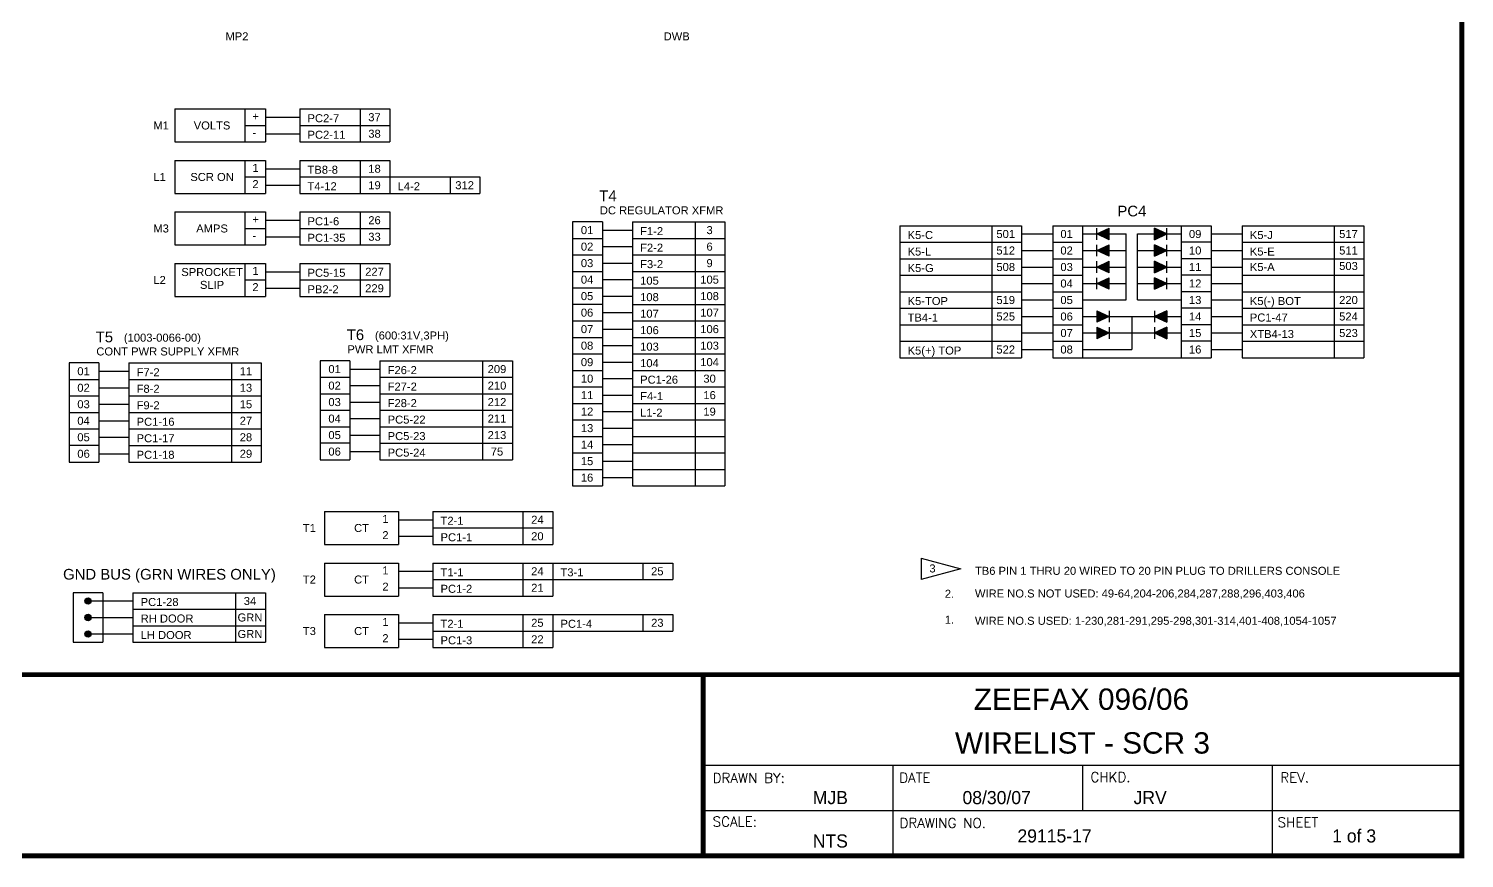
# Model space of a CAD drawing. Extents: x 1.4 to 18.1, y -1.6 to 8.8.
# Drawn here: x 9.65 to 18.06, y -1.65 to 3.21 of the extents above; entities that cross this region are included whole.
import ezdxf
from ezdxf.enums import TextEntityAlignment as Align

# ---------------------------------------------------------------- set-up
doc = ezdxf.new("R2010")
doc.units = 0
doc.header["$MEASUREMENT"] = 0
doc.layers.get('0').update_dxf_attribs({"linetype": 'CONTINUOUS'})
doc.layers.add('DRAWING', color=7, linetype='CONTINUOUS')
doc.styles.add('A1', font='A1.shx')
doc.styles.add('ROMAND', font='ROMAND.shx')
doc.styles.get("Standard").update_dxf_attribs({"font": 'ARIAL.TTF'})

# ---------------------------------------------------------------- blocks, each defined once
blk = doc.blocks.new('DOT')
h = blk.add_hatch(color=256)
edge = h.paths.add_edge_path()
edge.add_arc((0, 0), 0.0249, 0, 360)
blk.add_circle((0, 0), 0.0249)
blk = doc.blocks.new('DIODE')
blk.add_hatch(color=256).paths.add_polyline_path([(0.0721, 0), (0, 0.0333), (0, -0.0333)])
for p, q in [((0, 0.0333), (0.0721, 0)), ((0, 0.0333), (0, -0.0333)), ((0.0721, 0), (0, -0.0333)), ((0.0721, 0.0333), (0.0721, -0.0333))]:
    blk.add_line(p, q)

msp = doc.modelspace()

# ---------------------------------------------------------------- linework, layer by layer
at = {"color": 7}
for p, q in [((13.6006, -1.1019), (18.0458, -1.1019)), ((14.7119, -1.1019), (14.7119, -1.6321)), ((15.8232, -1.1019), (15.8232, -1.367)), ((16.9345, -1.1019), (16.9345, -1.6321)), ((13.6006, -1.367), (18.0458, -1.367))]:
    msp.add_line(p, q, dxfattribs=at)
at = {"color": 7, "const_width": 0.0288}
msp.add_lwpolyline([(18.0458, -1.6321), (18.0458, 8.7631), (1.4135, 8.7631), (1.4135, -1.6321)], close=True, dxfattribs=at)
for points in [[(1.4135, -0.5717), (18.0458, -0.5717)], [(13.6006, -1.6321), (13.6006, -0.5717)]]:
    msp.add_lwpolyline(points, dxfattribs=at)
at = {"layer": 'DRAWING', "color": 7}
for p, q in [((10.5071, 2.7395), (11.0377, 2.7395)), ((10.5071, 2.7395), (10.5071, 2.5463)), ((10.9162, 2.7395), (10.9162, 2.5463)), ((11.0377, 2.7395), (11.0377, 2.5463)), ((11.2383, 2.7395), (11.7661, 2.7395)), ((11.2383, 2.7395), (11.2383, 2.5463)), ((11.5913, 2.7395), (11.5913, 2.5463)), ((11.7661, 2.7395), (11.7661, 2.5463)), ((10.9162, 2.6429), (11.0377, 2.6429)), ((11.0377, 2.6912), (11.2383, 2.6912)), ((11.2383, 2.6429), (11.7661, 2.6429)), ((10.5071, 2.5463), (11.0377, 2.5463)), ((11.0377, 2.5946), (11.2383, 2.5946)), ((11.2383, 2.5463), (11.7661, 2.5463)), ((10.5071, 2.438), (10.5071, 2.2448)), ((10.5071, 2.438), (11.0377, 2.438)), ((10.9162, 2.438), (10.9162, 2.2448)), ((11.0377, 2.438), (11.0377, 2.2448)), ((11.0377, 2.3897), (11.2383, 2.3897)), ((11.2383, 2.438), (11.2383, 2.2448)), ((11.2383, 2.438), (11.7661, 2.438)), ((11.5913, 2.438), (11.5913, 2.2448)), ((11.7661, 2.438), (11.7661, 2.2448)), ((10.9162, 2.3414), (11.0377, 2.3414)), ((11.0377, 2.2931), (11.2383, 2.2931)), ((11.2383, 2.3414), (12.2939, 2.3414)), ((12.1191, 2.3414), (12.1191, 2.2448)), ((12.2939, 2.3414), (12.2939, 2.2448)), ((10.5071, 2.2448), (11.0377, 2.2448)), ((11.2383, 2.2448), (12.2939, 2.2448)), ((10.5071, 2.1365), (11.0377, 2.1365)), ((10.5071, 2.1365), (10.5071, 1.9433)), ((10.9162, 2.1365), (10.9162, 1.9433)), ((11.0377, 2.1365), (11.0377, 1.9433)), ((11.2383, 2.1365), (11.7661, 2.1365)), ((11.2383, 2.1365), (11.2383, 1.9433)), ((11.5913, 2.1365), (11.5913, 1.9433)), ((11.7661, 2.1365), (11.7661, 1.9433)), ((10.9162, 2.0399), (11.0377, 2.0399)), ((11.0377, 2.0882), (11.2383, 2.0882)), ((11.2383, 2.0399), (11.7661, 2.0399)), ((12.8366, 2.0786), (12.8366, 0.5333)), ((13.0114, 2.0786), (12.8366, 2.0786)), ((13.0114, 2.0786), (13.0114, 0.5333)), ((13.0114, 2.0303), (13.1869, 2.0303)), ((13.1869, 2.0786), (13.1869, 0.5333)), ((13.1869, 2.0786), (13.7291, 2.0786)), ((13.5542, 2.0786), (13.5542, 0.5333)), ((13.7291, 2.0786), (13.7291, 0.5333)), ((14.7538, 2.0559), (14.7538, 1.2832)), ((14.7538, 2.0559), (15.4671, 2.0559)), ((15.2922, 2.0559), (15.2922, 1.2832)), ((15.4671, 2.0559), (15.4671, 1.2832)), ((15.6489, 2.0559), (15.6489, 1.2832)), ((15.6489, 2.0559), (16.5769, 2.0559)), ((15.8237, 2.0559), (15.8237, 1.2832)), ((16.4021, 2.0559), (16.4021, 1.2832)), ((16.5769, 2.0559), (16.5769, 1.2832)), ((16.7587, 2.0559), (16.7587, 1.2832)), ((16.7587, 2.0559), (17.472, 2.0559)), ((17.2972, 2.0559), (17.2972, 1.2832)), ((17.472, 2.0559), (17.472, 1.2832)), ((10.5071, 1.9433), (11.0377, 1.9433)), ((11.0377, 1.9916), (11.2383, 1.9916)), ((11.2383, 1.9433), (11.7661, 1.9433)), ((12.8366, 1.982), (13.0114, 1.982)), ((13.1869, 1.982), (13.7291, 1.982)), ((14.7538, 1.9593), (15.4671, 1.9593)), ((15.4671, 2.0076), (15.6489, 2.0076)), ((15.6489, 1.9593), (15.8237, 1.9593)), ((15.8237, 2.0076), (16.0797, 2.0076)), ((16.0797, 1.6213), (16.0797, 2.0076)), ((16.1461, 1.6213), (16.1461, 2.0076)), ((16.1461, 2.0076), (16.4021, 2.0076)), ((16.5769, 1.9593), (16.4021, 1.9593)), ((16.5769, 2.0076), (16.7587, 2.0076)), ((16.7587, 1.9593), (17.472, 1.9593)), ((12.8366, 1.8854), (13.0114, 1.8854)), ((13.0114, 1.9337), (13.1869, 1.9337)), ((13.1869, 1.8854), (13.7291, 1.8854)), ((14.7538, 1.8627), (15.4671, 1.8627)), ((15.4671, 1.911), (15.6489, 1.911)), ((15.6489, 1.8627), (15.8237, 1.8627)), ((15.8237, 1.911), (16.0797, 1.911)), ((16.1461, 1.911), (16.4021, 1.911)), ((16.5769, 1.8627), (16.4021, 1.8627)), ((16.5769, 1.911), (16.7587, 1.911)), ((16.7587, 1.8627), (17.472, 1.8627)), ((10.5071, 1.8349), (11.0377, 1.8349)), ((10.5071, 1.8349), (10.5071, 1.6418)), ((10.9162, 1.8349), (10.9162, 1.6418)), ((11.0377, 1.8349), (11.0377, 1.6418)), ((11.0377, 1.7866), (11.2383, 1.7866)), ((11.2383, 1.8349), (11.7661, 1.8349)), ((11.2383, 1.8349), (11.2383, 1.6418)), ((11.5913, 1.8349), (11.5913, 1.6418)), ((11.7661, 1.8349), (11.7661, 1.6418)), ((12.8366, 1.7888), (13.0114, 1.7888)), ((13.0114, 1.8371), (13.1869, 1.8371)), ((13.1869, 1.7888), (13.7291, 1.7888)), ((14.7538, 1.7661), (15.4671, 1.7661)), ((15.4671, 1.8144), (15.6489, 1.8144)), ((15.6489, 1.7661), (15.8237, 1.7661)), ((15.8237, 1.8144), (16.0797, 1.8144)), ((16.1461, 1.8144), (16.4021, 1.8144)), ((16.5769, 1.7661), (16.4021, 1.7661)), ((16.5769, 1.8144), (16.7587, 1.8144)), ((16.7587, 1.7661), (17.472, 1.7661)), ((10.9162, 1.7384), (11.0377, 1.7384)), ((11.0377, 1.6901), (11.2383, 1.6901)), ((11.2383, 1.7384), (11.7661, 1.7384)), ((12.8366, 1.6922), (13.0114, 1.6922)), ((13.0114, 1.7405), (13.1869, 1.7405)), ((13.1869, 1.6922), (13.7291, 1.6922)), ((15.4671, 1.7179), (15.6489, 1.7179)), ((15.8237, 1.7179), (16.0797, 1.7179)), ((16.1461, 1.7179), (16.4021, 1.7179)), ((16.5769, 1.7179), (16.7587, 1.7179)), ((10.5071, 1.6418), (11.0377, 1.6418)), ((11.2383, 1.6418), (11.7661, 1.6418)), ((13.0114, 1.644), (13.1869, 1.644)), ((14.7538, 1.6696), (15.4671, 1.6696)), ((15.4671, 1.6213), (15.6489, 1.6213)), ((15.6489, 1.6696), (15.8237, 1.6696)), ((15.8237, 1.6213), (16.0797, 1.6213)), ((16.1461, 1.6213), (16.4021, 1.6213)), ((16.5769, 1.6696), (16.4021, 1.6696)), ((16.5769, 1.6213), (16.7587, 1.6213)), ((16.7587, 1.6696), (17.472, 1.6696)), ((13.0114, 1.5957), (12.8366, 1.5957)), ((13.0114, 1.5474), (13.1869, 1.5474)), ((13.1869, 1.5957), (13.7291, 1.5957)), ((14.7538, 1.573), (15.4671, 1.573)), ((15.4671, 1.5247), (15.6489, 1.5247)), ((15.6489, 1.573), (15.8237, 1.573)), ((15.8237, 1.5247), (16.4021, 1.5247)), ((16.1129, 1.5247), (16.1129, 1.3315)), ((16.5769, 1.573), (16.4021, 1.573)), ((16.5769, 1.5247), (16.7587, 1.5247)), ((16.7587, 1.573), (17.472, 1.573)), ((12.8366, 1.4991), (13.0114, 1.4991)), ((13.0114, 1.4508), (13.1869, 1.4508)), ((13.1869, 1.4991), (13.7291, 1.4991)), ((14.7538, 1.4764), (15.4671, 1.4764)), ((15.6489, 1.4764), (15.8237, 1.4764)), ((16.5769, 1.4764), (16.4021, 1.4764)), ((16.7587, 1.4764), (17.472, 1.4764)), ((12.8366, 1.4025), (13.0114, 1.4025)), ((13.0114, 1.3542), (13.1869, 1.3542)), ((13.1869, 1.4025), (13.7291, 1.4025)), ((14.7538, 1.3798), (15.4671, 1.3798)), ((15.4671, 1.4281), (15.6489, 1.4281)), ((15.6489, 1.3798), (15.8237, 1.3798)), ((15.8237, 1.4281), (16.4021, 1.4281)), ((16.5769, 1.3798), (16.4021, 1.3798)), ((16.5769, 1.4281), (16.7587, 1.4281)), ((16.7587, 1.3798), (17.472, 1.3798)), ((11.3575, 1.2652), (11.3575, 0.6857)), ((11.5323, 1.2652), (11.3575, 1.2652)), ((11.5323, 1.2652), (11.5323, 0.6857)), ((11.7079, 1.2652), (12.4836, 1.2652)), ((11.7079, 1.2652), (11.7079, 0.6857)), ((12.3088, 1.2652), (12.3088, 0.6857)), ((12.4836, 1.2652), (12.4836, 0.6857)), ((12.8366, 1.3059), (13.0114, 1.3059)), ((13.1869, 1.3059), (13.7291, 1.3059)), ((14.7538, 1.2832), (15.4671, 1.2832)), ((15.4671, 1.3315), (15.6489, 1.3315)), ((15.6489, 1.2832), (16.5769, 1.2832)), ((15.8237, 1.3315), (16.1129, 1.3315)), ((16.5769, 1.3315), (16.7587, 1.3315)), ((16.7587, 1.2832), (17.472, 1.2832)), ((9.8867, 1.2525), (9.8867, 0.673)), ((10.0616, 1.2525), (9.8867, 1.2525)), ((10.0616, 1.2525), (10.0616, 0.673)), ((10.0616, 1.2042), (10.2371, 1.2042)), ((10.2371, 1.2525), (11.0129, 1.2525)), ((10.2371, 1.2525), (10.2371, 0.673)), ((10.838, 1.2525), (10.838, 0.673)), ((11.0129, 1.2525), (11.0129, 0.673)), ((11.5323, 1.2169), (11.7079, 1.2169)), ((12.8366, 1.2093), (13.0114, 1.2093)), ((13.0114, 1.2576), (13.1869, 1.2576)), ((13.1869, 1.2093), (13.7291, 1.2093)), ((9.8867, 1.156), (10.0616, 1.156)), ((10.0616, 1.1077), (10.2371, 1.1077)), ((10.2371, 1.156), (11.0129, 1.156)), ((11.3575, 1.1686), (11.5323, 1.1686)), ((11.5323, 1.1203), (11.7079, 1.1203)), ((11.7079, 1.1686), (12.4836, 1.1686)), ((12.8366, 1.1128), (13.0114, 1.1128)), ((13.0114, 1.161), (13.1869, 1.161)), ((13.1869, 1.1128), (13.7291, 1.1128)), ((9.8867, 1.0594), (10.0616, 1.0594)), ((10.0616, 1.0111), (10.2371, 1.0111)), ((10.2371, 1.0594), (11.0129, 1.0594)), ((11.3575, 1.0721), (11.5323, 1.0721)), ((11.5323, 1.0238), (11.7079, 1.0238)), ((11.7079, 1.0721), (12.4836, 1.0721)), ((12.8366, 1.0162), (13.0114, 1.0162)), ((13.0114, 1.0645), (13.1869, 1.0645)), ((13.1869, 1.0162), (13.7291, 1.0162)), ((9.8867, 0.9628), (10.0616, 0.9628)), ((10.2371, 0.9628), (11.0129, 0.9628)), ((11.3575, 0.9755), (11.5323, 0.9755)), ((11.5323, 0.9272), (11.7079, 0.9272)), ((11.7079, 0.9755), (12.4836, 0.9755)), ((13.0114, 0.9679), (13.1869, 0.9679)), ((9.8867, 0.8662), (10.0616, 0.8662)), ((10.0616, 0.9145), (10.2371, 0.9145)), ((10.2371, 0.8662), (11.0129, 0.8662)), ((11.3575, 0.8789), (11.5323, 0.8789)), ((11.7079, 0.8789), (12.4836, 0.8789)), ((12.8366, 0.9196), (13.0114, 0.9196)), ((13.0114, 0.8713), (13.1869, 0.8713)), ((13.1869, 0.9196), (13.7291, 0.9196)), ((10.0616, 0.7696), (9.8867, 0.7696)), ((10.0616, 0.8179), (10.2371, 0.8179)), ((10.2371, 0.7696), (11.0129, 0.7696)), ((11.5323, 0.7823), (11.3575, 0.7823)), ((11.5323, 0.8306), (11.7079, 0.8306)), ((11.7079, 0.7823), (12.4836, 0.7823)), ((12.8366, 0.823), (13.0114, 0.823)), ((13.0114, 0.7747), (13.1869, 0.7747)), ((13.1869, 0.823), (13.7291, 0.823)), ((9.8867, 0.673), (10.0616, 0.673)), ((10.0616, 0.7213), (10.2371, 0.7213)), ((10.2371, 0.673), (11.0129, 0.673)), ((11.3575, 0.6857), (11.5323, 0.6857)), ((11.5323, 0.734), (11.7079, 0.734)), ((11.7079, 0.6857), (12.4836, 0.6857)), ((12.8366, 0.7264), (13.0114, 0.7264)), ((13.0114, 0.6781), (13.1869, 0.6781)), ((13.1869, 0.7264), (13.7291, 0.7264)), ((12.8366, 0.6298), (13.0114, 0.6298)), ((13.1869, 0.6298), (13.7291, 0.6298)), ((12.8366, 0.5333), (13.0114, 0.5333)), ((13.0114, 0.5816), (13.1869, 0.5816)), ((13.1869, 0.5333), (13.7291, 0.5333)), ((11.3829, 0.3832), (11.817, 0.3832)), ((11.3829, 0.3832), (11.3829, 0.1901)), ((11.817, 0.3832), (11.817, 0.1901)), ((12.0176, 0.3832), (12.7203, 0.3832)), ((12.0176, 0.3832), (12.0176, 0.1901)), ((12.5454, 0.3832), (12.5454, 0.1901)), ((12.7203, 0.3832), (12.7203, 0.1901)), ((11.817, 0.335), (12.0176, 0.335)), ((12.0176, 0.2867), (12.7203, 0.2867)), ((11.3829, 0.1901), (11.817, 0.1901)), ((11.817, 0.2384), (12.0176, 0.2384)), ((12.0176, 0.1901), (12.7203, 0.1901)), ((14.8787, 0.1092), (15.1114, 0.0471)), ((14.8787, 0.1092), (14.8787, -0.015)), ((11.3829, 0.0817), (11.817, 0.0817)), ((11.3829, 0.0817), (11.3829, -0.1114)), ((11.817, 0.0817), (11.817, -0.1114)), ((11.817, 0.0334), (12.0176, 0.0334)), ((12.0176, 0.0817), (13.4229, 0.0817)), ((12.0176, 0.0817), (12.0176, -0.1114)), ((12.5454, 0.0817), (12.5454, -0.1114)), ((12.7203, 0.0817), (12.7203, -0.1114)), ((13.2481, 0.0817), (13.2481, -0.0149)), ((13.4229, 0.0817), (13.4229, -0.0149)), ((15.1114, 0.0471), (14.8787, -0.015)), ((11.817, -0.0632), (12.0176, -0.0632)), ((12.0176, -0.0149), (13.4229, -0.0149)), ((10.0852, -0.0923), (9.9104, -0.0923)), ((9.9104, -0.0923), (9.9104, -0.382)), ((9.9978, -0.1406), (10.2608, -0.1406)), ((10.0852, -0.0923), (10.0852, -0.382)), ((10.2608, -0.0923), (10.2608, -0.382)), ((10.2608, -0.0923), (11.0365, -0.0923)), ((10.8617, -0.0923), (10.8617, -0.382)), ((11.0365, -0.0923), (11.0365, -0.382)), ((11.3829, -0.1114), (11.817, -0.1114)), ((12.0176, -0.1114), (12.7203, -0.1114)), ((9.9978, -0.2371), (10.2608, -0.2371)), ((10.2608, -0.1889), (11.0365, -0.1889)), ((11.3829, -0.2198), (11.817, -0.2198)), ((11.3829, -0.2198), (11.3829, -0.413)), ((11.817, -0.2198), (11.817, -0.413)), ((12.0176, -0.2198), (12.0176, -0.413)), ((12.0176, -0.2198), (13.4229, -0.2198)), ((12.5454, -0.2198), (12.5454, -0.413)), ((12.7203, -0.2198), (12.7203, -0.413)), ((13.2481, -0.2198), (13.2481, -0.3164)), ((13.4229, -0.2198), (13.4229, -0.3164)), ((9.9978, -0.3337), (10.2608, -0.3337)), ((10.2608, -0.2854), (11.0365, -0.2854)), ((11.817, -0.2681), (12.0176, -0.2681)), ((12.0176, -0.3164), (13.4229, -0.3164)), ((9.9104, -0.382), (10.0852, -0.382)), ((10.2608, -0.382), (11.0365, -0.382)), ((11.3829, -0.413), (11.817, -0.413)), ((11.817, -0.3647), (12.0176, -0.3647)), ((12.0176, -0.413), (12.7203, -0.413))]:
    msp.add_line(p, q, dxfattribs=at)

# ---------------------------------------------------------------- block references
at = {"layer": 'DRAWING', "color": 7, "rotation": 180}
for p in [(15.9797, 2.0076), (15.9797, 1.911), (15.9797, 1.8144), (15.9797, 1.7179)]:
    msp.add_blockref('DIODE', p, dxfattribs=at)
at = {"layer": 'DRAWING', "color": 7, "xscale": -1, "rotation": 180}
for p in [(16.2461, 2.0076), (16.2461, 1.911), (16.2461, 1.8144), (16.2461, 1.7179)]:
    msp.add_blockref('DIODE', p, dxfattribs=at)
at = {"layer": 'DRAWING', "color": 7}
for p in [(15.9076, 1.5247), (15.9076, 1.4281)]:
    msp.add_blockref('DIODE', p, dxfattribs=at)
at = {"layer": 'DRAWING', "color": 7, "xscale": -1}
for p in [(16.3182, 1.5247), (16.3182, 1.4281)]:
    msp.add_blockref('DIODE', p, dxfattribs=at)
at = {"layer": 'DRAWING', "color": 7, "xscale": 0.75, "yscale": 0.75, "zscale": 0.75}
for p in [(9.9978, -0.1406), (9.9978, -0.2371), (9.9978, -0.3337)]:
    msp.add_blockref('DOT', p, dxfattribs=at)

# ---------------------------------------------------------------- texts
at = {"color": 7}
for s, height, style, p in [('DRAWN BY:', 0.05763, 'ROMAND', (13.6571, -1.2052)), ('DATE', 0.05763, 'ROMAND', (14.7503, -1.2034)), ('CHKD.', 0.05763, 'ROMAND', (15.8703, -1.2001)), ('REV.', 0.05763, 'ROMAND', (16.9827, -1.2025)), ('MJB', 0.07694, 'A1', (14.2434, -1.3298)), ('08/30/07', 0.07694, 'A1', (15.1205, -1.3298)), ('JRV', 0.07694, 'A1', (16.1228, -1.3298)), ('SCALE:', 0.05763, 'ROMAND', (13.657, -1.4606)), ('DRAWING NO.', 0.057631, 'ROMAND', (14.7516, -1.4687)), ('SHEET', 0.05763, 'ROMAND', (16.9667, -1.4649)), ('NTS', 0.07694, 'A1', (14.2434, -1.5838)), ('29115-17', 0.07694, 'A1', (15.4425, -1.5542)), ('1 of 3', 0.07694, 'A1', (17.2863, -1.5542))]:
    msp.add_text(s, height=height, dxfattribs=dict(at, style=style)).set_placement(p)
at = {"layer": 'DRAWING', "color": 7}
for s, height, p in [('MP2', 0.04688, (10.87, 3.1412)), ('DWB', 0.04688, (13.4461, 3.1412)), ('PC4', 0.0625, (16.1129, 2.1106)), ('GND BUS (GRN WIRES ONLY)', 0.0625, (10.4745, -0.0153))]:
    msp.add_text(s, height=height, dxfattribs=at).set_placement(p, align=Align.CENTER)
for s, height, p in [('+', 0.0469, (10.9604, 2.6726)), ('PC2-7', 0.04688, (11.2835, 2.6618)), ('PC2-11', 0.04688, (11.2835, 2.5652)), ('-', 0.0469, (10.9604, 2.5777)), ('1', 0.0469, (10.9604, 2.3711)), ('TB8-8', 0.04688, (11.2835, 2.3603)), ('2', 0.0469, (10.9604, 2.2761)), ('T4-12', 0.04688, (11.2835, 2.2637)), ('L4-2', 0.04688, (11.8113, 2.2637)), ('T4', 0.0625, (12.9925, 2.1997)), ('+', 0.0469, (10.9604, 2.0696)), ('PC1-6', 0.04688, (11.2835, 2.0587)), ('DC REGULATOR XFMR', 0.046875, (12.9961, 2.1226)), ('F1-2', 0.04688, (13.2321, 2.0009)), ('K5-C', 0.04688, (14.7989, 1.9782)), ('K5-J', 0.04688, (16.8039, 1.9782)), ('-', 0.0469, (10.9604, 1.9746)), ('PC1-35', 0.04688, (11.2835, 1.9622)), ('F2-2', 0.04688, (13.2321, 1.9043)), ('F3-2', 0.04688, (13.2321, 1.8077)), ('K5-L', 0.04688, (14.7989, 1.8816)), ('K5-E', 0.04688, (16.8039, 1.8816)), ('1', 0.0469, (10.9604, 1.7681)), ('PC5-15', 0.04688, (11.2835, 1.7572)), ('K5-G', 0.04688, (14.7989, 1.785)), ('K5-A', 0.04688, (16.8039, 1.7909)), ('2', 0.0469, (10.9604, 1.6731)), ('PB2-2', 0.04688, (11.2835, 1.6606)), ('105', 0.04688, (13.2321, 1.7111)), ('108', 0.04688, (13.2321, 1.6145)), ('K5-TOP', 0.04688, (14.7989, 1.5918)), ('K5(-) BOT', 0.04688, (16.8039, 1.5918)), ('107', 0.04688, (13.2321, 1.5179)), ('TB4-1', 0.04688, (14.7989, 1.4953)), ('PC1-47', 0.04688, (16.8039, 1.4953)), ('T5', 0.0625, (10.0426, 1.3737)), ('T6', 0.0625, (11.5134, 1.3864)), ('(600:31V,3PH)', 0.046875, (11.6785, 1.3901)), ('106', 0.04688, (13.2321, 1.4214)), ('XTB4-13', 0.04688, (16.8039, 1.3987)), ('(1003-0066-00)', 0.046875, (10.2077, 1.3774)), ('PWR LMT XFMR', 0.046875, (11.5171, 1.3093)), ('103', 0.04688, (13.2321, 1.3248)), ('K5(+) TOP', 0.04688, (14.7989, 1.3021)), ('CONT PWR SUPPLY XFMR', 0.046875, (10.0463, 1.2966)), ('104', 0.04688, (13.2321, 1.2282)), ('F7-2', 0.04688, (10.2823, 1.1748)), ('F26-2', 0.04688, (11.753, 1.1875)), ('PC1-26', 0.04688, (13.2321, 1.1316)), ('F8-2', 0.04688, (10.2823, 1.0782)), ('F27-2', 0.04688, (11.753, 1.0909)), ('F9-2', 0.04688, (10.2823, 0.9817)), ('F28-2', 0.04688, (11.753, 0.9943)), ('F4-1', 0.04688, (13.2321, 1.035)), ('PC1-16', 0.04688, (10.2823, 0.8851)), ('PC5-22', 0.04688, (11.753, 0.8978)), ('L1-2', 0.04688, (13.2321, 0.9385)), ('PC5-23', 0.04688, (11.753, 0.8012)), ('PC1-17', 0.04688, (10.2823, 0.7885)), ('PC1-18', 0.04688, (10.2823, 0.6919)), ('PC5-24', 0.04688, (11.753, 0.7046)), ('1', 0.0469, (11.7219, 0.3164)), ('T2-1', 0.04688, (12.0628, 0.3055)), ('2', 0.0469, (11.7219, 0.2214)), ('PC1-1', 0.04688, (12.0628, 0.2089)), ('1', 0.0469, (11.7219, 0.0148)), ('T1-1', 0.04688, (12.0628, 0.004)), ('T3-1', 0.04688, (12.7654, 0.004)), ('3', 0.0469, (14.9266, 0.0264)), ('TB6 PIN 1 THRU 20 WIRED TO 20 PIN PLUG TO DRILLERS CONSOLE', 0.046875, (15.1936, 0.0126)), ('2', 0.0469, (11.7219, -0.0801)), ('PC1-2', 0.04688, (12.0628, -0.0926)), ('2.', 0.04688, (15.017, -0.1216)), ('WIRE NO.S NOT USED: 49-64,204-206,284,287,288,296,403,406', 0.046875, (15.1936, -0.1201)), ('PC1-28', 0.04688, (10.3059, -0.17)), ('RH DOOR', 0.04688, (10.3059, -0.2666)), ('1', 0.0469, (11.7219, -0.2867)), ('T2-1', 0.04688, (12.0628, -0.2975)), ('PC1-4', 0.04688, (12.7654, -0.2975)), ('1.', 0.04688, (15.017, -0.2736)), ('WIRE NO.S USED: 1-230,281-291,295-298,301-314,401-408,1054-1057', 0.046875, (15.1936, -0.2799)), ('LH DOOR', 0.04688, (10.3059, -0.3632)), ('2', 0.0469, (11.7219, -0.3816)), ('PC1-3', 0.04688, (12.0628, -0.3941))]:
    msp.add_text(s, height=height, dxfattribs=at).set_placement(p)
for s, height, p in [('37', 0.04688, (11.6759, 2.6912)), ('VOLTS', 0.04688, (10.7242, 2.6429)), ('38', 0.04688, (11.6759, 2.5946)), ('SCR ON', 0.04688, (10.7242, 2.3414)), ('18', 0.04688, (11.6759, 2.3897)), ('19', 0.04688, (11.6759, 2.2931)), ('312', 0.04688, (12.2038, 2.2931)), ('26', 0.04688, (11.6759, 2.0882)), ('AMPS', 0.04688, (10.7242, 2.0399)), ('01', 0.04688, (12.9212, 2.0303)), ('3', 0.0469, (13.6389, 2.0303)), ('501', 0.04688, (15.3738, 2.0076)), ('01', 0.04688, (15.7305, 2.0076)), ('09', 0.04688, (16.4837, 2.0076)), ('517', 0.04688, (17.3818, 2.0076)), ('33', 0.04688, (11.6759, 1.9916)), ('02', 0.04688, (12.9212, 1.9337)), ('6', 0.0469, (13.6389, 1.9337)), ('512', 0.04688, (15.3738, 1.911)), ('02', 0.04688, (15.7305, 1.911)), ('10', 0.04688, (16.4837, 1.911)), ('511', 0.04688, (17.3818, 1.911)), ('03', 0.04688, (12.9212, 1.8371)), ('9', 0.0469, (13.6389, 1.8371)), ('SPROCKET', 0.04688, (10.7242, 1.7848)), ('227', 0.04688, (11.6759, 1.7866)), ('508', 0.04688, (15.3738, 1.8144)), ('03', 0.04688, (15.7305, 1.8144)), ('11', 0.04688, (16.4837, 1.8144)), ('503', 0.04688, (17.3818, 1.8204)), ('SLIP', 0.04688, (10.7242, 1.7098)), ('229', 0.04688, (11.6759, 1.6901)), ('04', 0.04688, (12.9212, 1.7405)), ('105', 0.04688, (13.6389, 1.7405)), ('04', 0.04688, (15.7305, 1.7179)), ('12', 0.04688, (16.4837, 1.7179)), ('05', 0.04688, (12.9212, 1.644)), ('108', 0.04688, (13.6389, 1.644)), ('519', 0.04688, (15.3738, 1.6213)), ('05', 0.04688, (15.7305, 1.6213)), ('13', 0.04688, (16.4837, 1.6213)), ('220', 0.04688, (17.3818, 1.6213)), ('06', 0.04688, (12.9212, 1.5474)), ('107', 0.04688, (13.6389, 1.5474)), ('525', 0.04688, (15.3738, 1.5247)), ('06', 0.04688, (15.7305, 1.5247)), ('14', 0.04688, (16.4837, 1.5247)), ('524', 0.04688, (17.3818, 1.5247)), ('07', 0.04688, (12.9212, 1.4508)), ('106', 0.04688, (13.6389, 1.4508)), ('07', 0.04688, (15.7305, 1.4281)), ('15', 0.04688, (16.4837, 1.4281)), ('523', 0.04688, (17.3818, 1.4281)), ('08', 0.04688, (12.9212, 1.3542)), ('103', 0.04688, (13.6389, 1.3542)), ('522', 0.04688, (15.3738, 1.3315)), ('08', 0.04688, (15.7305, 1.3315)), ('16', 0.04688, (16.4837, 1.3315)), ('09', 0.04688, (12.9212, 1.2576)), ('104', 0.04688, (13.6389, 1.2576)), ('01', 0.04688, (9.9714, 1.2042)), ('11', 0.04688, (10.9227, 1.2042)), ('01', 0.04688, (11.4421, 1.2169)), ('209', 0.04688, (12.3935, 1.2169)), ('10', 0.04688, (12.9212, 1.161)), ('30', 0.04688, (13.6389, 1.161)), ('02', 0.04688, (9.9714, 1.1077)), ('13', 0.04688, (10.9227, 1.1077)), ('02', 0.04688, (11.4421, 1.1203)), ('210', 0.04688, (12.3935, 1.1203)), ('03', 0.04688, (9.9714, 1.0111)), ('15', 0.04688, (10.9227, 1.0111)), ('03', 0.04688, (11.4421, 1.0238)), ('212', 0.04688, (12.3935, 1.0238)), ('11', 0.04688, (12.9212, 1.0645)), ('16', 0.04688, (13.6389, 1.0645)), ('04', 0.04688, (9.9714, 0.9145)), ('27', 0.04688, (10.9227, 0.9145)), ('04', 0.04688, (11.4421, 0.9272)), ('211', 0.04688, (12.3935, 0.9272)), ('12', 0.04688, (12.9212, 0.9679)), ('19', 0.04688, (13.6389, 0.9679)), ('05', 0.04688, (9.9714, 0.8179)), ('28', 0.04688, (10.9227, 0.8179)), ('05', 0.04688, (11.4421, 0.8306)), ('213', 0.04688, (12.3935, 0.8306)), ('13', 0.04688, (12.9212, 0.8713)), ('06', 0.04688, (11.4421, 0.734)), ('75', 0.04688, (12.3935, 0.734)), ('14', 0.04688, (12.9212, 0.7747)), ('06', 0.04688, (9.9714, 0.7213)), ('29', 0.04688, (10.9227, 0.7213)), ('15', 0.04688, (12.9212, 0.6781)), ('16', 0.04688, (12.9212, 0.5816)), ('24', 0.04688, (12.6301, 0.335)), ('CT', 0.04688, (11.6, 0.2867)), ('20', 0.04688, (12.6301, 0.2384)), ('CT', 0.04688, (11.6, -0.0149)), ('24', 0.04688, (12.6301, 0.0334)), ('25', 0.04688, (13.3327, 0.0334)), ('21', 0.04688, (12.6301, -0.0632)), ('34', 0.04688, (10.9464, -0.1406)), ('GRN', 0.04688, (10.9464, -0.2371)), ('25', 0.04688, (12.6301, -0.2681)), ('23', 0.04688, (13.3327, -0.2681)), ('GRN', 0.04688, (10.9464, -0.3337)), ('CT', 0.04688, (11.6, -0.3164)), ('22', 0.04688, (12.6301, -0.3647))]:
    msp.add_text(s, height=height, dxfattribs=at).set_placement(p, align=Align.MIDDLE_CENTER)
for s, p in [('M1', (10.3804, 2.6429)), ('L1', (10.3804, 2.3414)), ('M3', (10.3804, 2.0399)), ('L2', (10.3804, 1.7384)), ('T1', (11.2562, 0.2867)), ('T2', (11.2562, -0.0149)), ('T3', (11.2562, -0.3164))]:
    msp.add_text(s, height=0.04688, dxfattribs=at).set_placement(p, align=Align.MIDDLE_LEFT)
at = {"layer": 'DRAWING', "color": 7, "linetype": 'ByBlock'}
msp.add_text('ZEEFAX 096/06', height=0.125, dxfattribs=at).set_placement((15.8174, -0.7778), align=Align.CENTER)
msp.add_text('WIRELIST - SCR 3', height=0.125, dxfattribs=at).set_placement((15.8232, -0.9713), align=Align.MIDDLE_CENTER)

doc.saveas('drawing.dxf')
